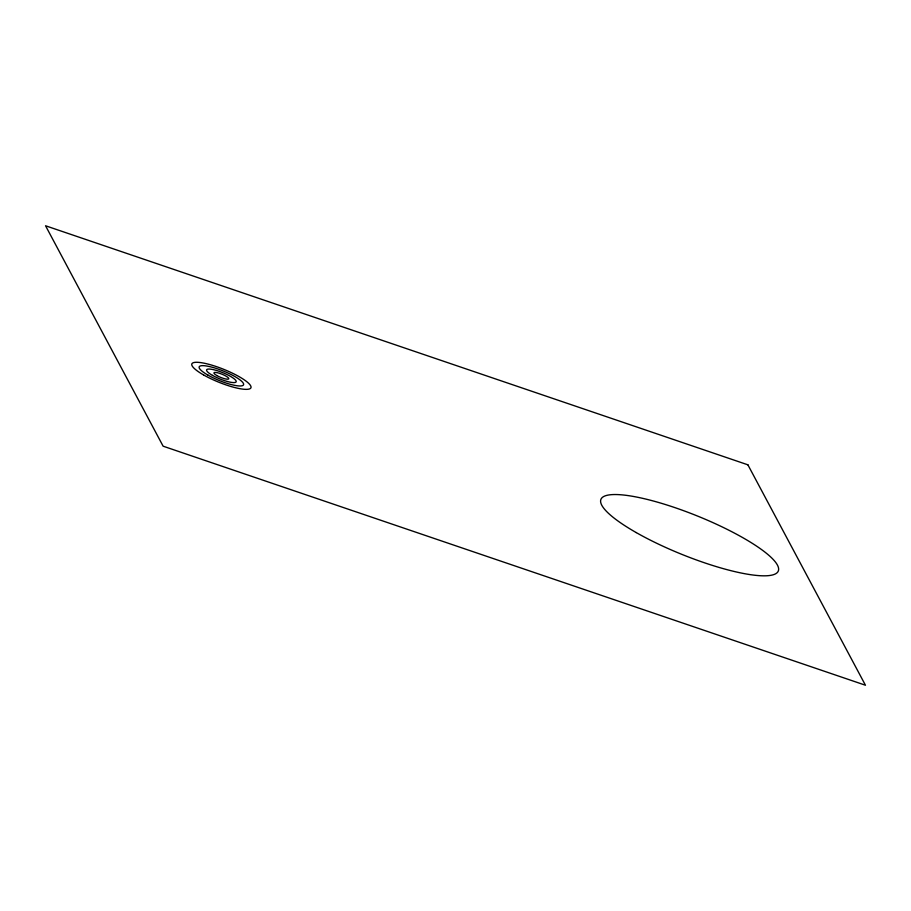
<?xml version="1.0" encoding="UTF-8"?>
<svg xmlns="http://www.w3.org/2000/svg" width="911" height="911" viewBox="0 0 911 911"><rect width="100%" height="100%" fill="white"/><g stroke="black" fill="none" stroke-linecap="round" stroke-linejoin="round"><path stroke-width="1.37" d="M747.885 464.815L45.55 225.769L163.115 446.185L865.45 685.231L747.885 464.815M203.586 374.945A31.885 6.901 22 0 0 250.844 387.961A31.885 6.901 22 0 0 209.724 364.548A31.885 6.901 22 0 0 203.586 374.945M208.038 375.161A23.914 5.17 22 0 0 243.476 384.932A23.914 5.17 22 0 0 212.639 367.361A23.914 5.17 22 0 0 208.038 375.161M212.491 375.389A15.942 3.45 22 0 0 236.12 381.891A15.942 3.45 22 0 0 215.554 370.185A15.942 3.45 22 0 0 212.491 375.389M216.932 375.605A7.971 1.72 22 0 0 228.752 378.851A7.971 1.72 22 0 0 218.469 372.998A7.971 1.72 22 0 0 216.932 375.605M636.22 532.571A95.644 20.702 22 0 0 777.994 571.618A95.644 20.702 22 0 0 654.633 501.357A95.644 20.702 22 0 0 636.22 532.571"/></g></svg>
